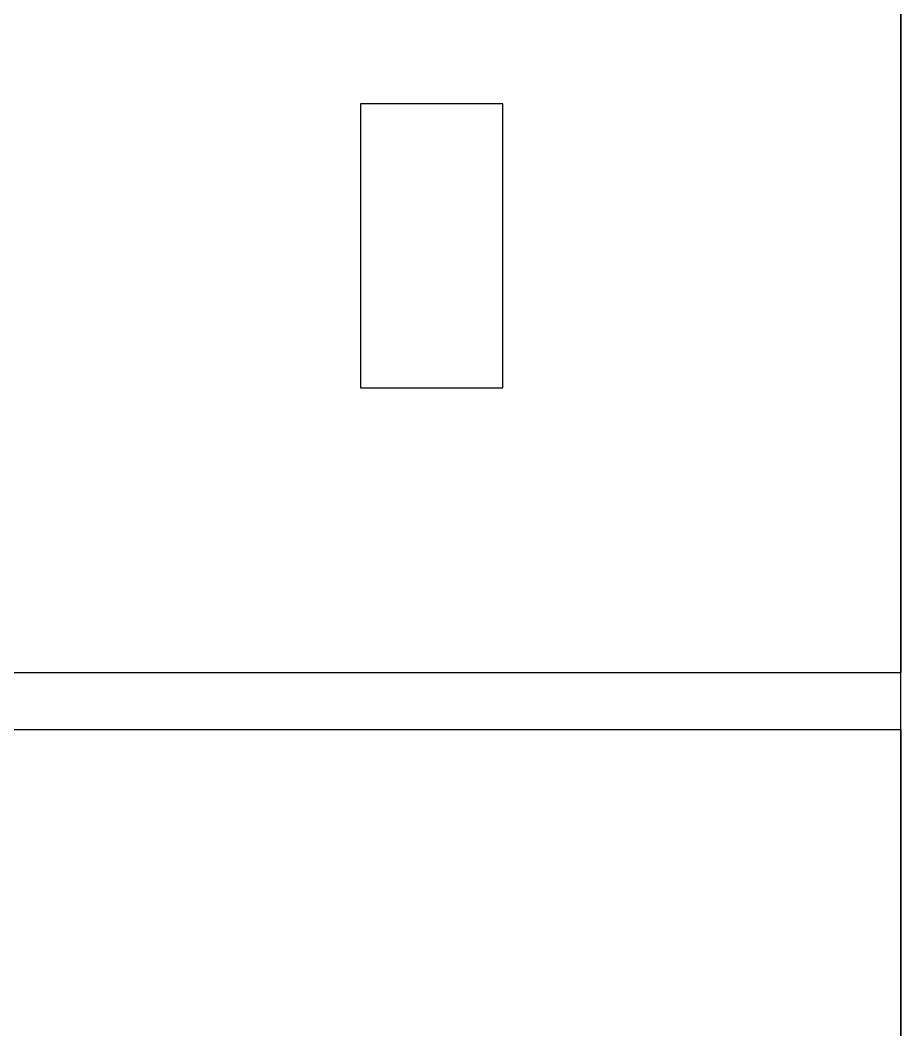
# Model space of a CAD drawing. Extents: x -19 to 297, y 0 to 420.
# Drawn here: x 232.42 to 240.17, y 306.38 to 315.26 of the extents above; entities that cross this region are included whole.
import ezdxf

# ---------------------------------------------------------------- set-up
doc = ezdxf.new("R2010")
doc.units = 0
doc.header["$MEASUREMENT"] = 0
doc.linetypes.add('K5LT_BASIC', pattern=[0])
doc.layers.add('Системный слой', color=7, linetype='Continuous')

# ---------------------------------------------------------------- blocks, each defined once
blk = doc.blocks.new('*U')
at = {"layer": 'Системный слой', "color": 5, "linetype": 'K5LT_BASIC'}
for p, q in [((236.663, 314.5234), (235.413, 314.5234)), ((235.413, 314.5234), (235.413, 312.0234)), ((236.663, 312.0234), (236.663, 314.5234)), ((235.413, 312.0234), (236.663, 312.0234))]:
    blk.add_line(p, q, dxfattribs=at)

msp = doc.modelspace()

# ---------------------------------------------------------------- linework, layer by layer
at = {"layer": 'Системный слой', "color": 5, "linetype": 'K5LT_BASIC'}
for p, q in [((240.1662, 272.019), (240.167, 369.7688)), ((240.1662, 324.019), (240.1662, 309.519)), ((240.1662, 324.019), (240.1662, 309.519)), ((226.1662, 309.519), (240.1662, 309.519)), ((226.1662, 309.019), (240.1662, 309.019)), ((240.1662, 309.019), (240.1662, 294.519))]:
    msp.add_line(p, q, dxfattribs=at)

# ---------------------------------------------------------------- block references
at = {"layer": 'Системный слой'}
msp.add_blockref('*U', (0, 0), dxfattribs=at)
msp.add_blockref('*U', (0, 0), dxfattribs=at)
msp.add_blockref('*U', (0, 0), dxfattribs=at)
msp.add_blockref('*U', (0, 0), dxfattribs=at)
msp.add_blockref('*U', (0, 0), dxfattribs=at)
msp.add_blockref('*U', (0, 0), dxfattribs=at)
msp.add_blockref('*U', (0, 0), dxfattribs=at)
msp.add_blockref('*U', (0, 0), dxfattribs=at)
msp.add_blockref('*U', (0, 0), dxfattribs=at)
msp.add_blockref('*U', (0, 0), dxfattribs=at)
msp.add_blockref('*U', (0, 0), dxfattribs=at)
msp.add_blockref('*U', (0, 0), dxfattribs=at)
msp.add_blockref('*U', (0, 0), dxfattribs=at)
msp.add_blockref('*U', (0, 0), dxfattribs=at)
msp.add_blockref('*U', (0, 0), dxfattribs=at)
msp.add_blockref('*U', (0, 0), dxfattribs=at)
msp.add_blockref('*U', (0, 0), dxfattribs=at)
msp.add_blockref('*U', (0, 0), dxfattribs=at)
msp.add_blockref('*U', (0, 0), dxfattribs=at)
msp.add_blockref('*U', (0, 0), dxfattribs=at)
msp.add_blockref('*U', (0, 0), dxfattribs=at)
msp.add_blockref('*U', (0, 0), dxfattribs=at)
msp.add_blockref('*U', (0, 0), dxfattribs=at)
msp.add_blockref('*U', (0, 0), dxfattribs=at)
msp.add_blockref('*U', (0, 0), dxfattribs=at)
msp.add_blockref('*U', (0, 0), dxfattribs=at)
msp.add_blockref('*U', (0, 0), dxfattribs=at)
msp.add_blockref('*U', (0, 0), dxfattribs=at)
msp.add_blockref('*U', (0, 0), dxfattribs=at)
msp.add_blockref('*U', (0, 0), dxfattribs=at)
msp.add_blockref('*U', (0, 0), dxfattribs=at)
msp.add_blockref('*U', (0, 0), dxfattribs=at)
msp.add_blockref('*U', (0, 0), dxfattribs=at)
msp.add_blockref('*U', (0, 0), dxfattribs=at)
msp.add_blockref('*U', (0, 0), dxfattribs=at)
msp.add_blockref('*U', (0, 0), dxfattribs=at)
msp.add_blockref('*U', (0, 0), dxfattribs=at)
msp.add_blockref('*U', (0, 0), dxfattribs=at)
msp.add_blockref('*U', (0, 0), dxfattribs=at)
msp.add_blockref('*U', (0, 0), dxfattribs=at)
msp.add_blockref('*U', (0, 0), dxfattribs=at)
msp.add_blockref('*U', (0, 0), dxfattribs=at)
msp.add_blockref('*U', (0, 0), dxfattribs=at)
msp.add_blockref('*U', (0, 0), dxfattribs=at)
msp.add_blockref('*U', (0, 0), dxfattribs=at)
msp.add_blockref('*U', (0, 0), dxfattribs=at)
msp.add_blockref('*U', (0, 0), dxfattribs=at)
msp.add_blockref('*U', (0, 0), dxfattribs=at)
msp.add_blockref('*U', (0, 0), dxfattribs=at)
msp.add_blockref('*U', (0, 0), dxfattribs=at)
msp.add_blockref('*U', (0, 0), dxfattribs=at)
msp.add_blockref('*U', (0, 0), dxfattribs=at)
msp.add_blockref('*U', (0, 0), dxfattribs=at)
msp.add_blockref('*U', (0, 0), dxfattribs=at)
msp.add_blockref('*U', (0, 0), dxfattribs=at)
msp.add_blockref('*U', (0, 0), dxfattribs=at)
msp.add_blockref('*U', (0, 0), dxfattribs=at)
msp.add_blockref('*U', (0, 0), dxfattribs=at)
msp.add_blockref('*U', (0, 0), dxfattribs=at)
msp.add_blockref('*U', (0, 0), dxfattribs=at)
msp.add_blockref('*U', (0, 0), dxfattribs=at)
msp.add_blockref('*U', (0, 0), dxfattribs=at)
msp.add_blockref('*U', (0, 0), dxfattribs=at)
msp.add_blockref('*U', (0, 0), dxfattribs=at)
msp.add_blockref('*U', (0, 0), dxfattribs=at)
msp.add_blockref('*U', (0, 0), dxfattribs=at)
msp.add_blockref('*U', (0, 0), dxfattribs=at)
msp.add_blockref('*U', (0, 0), dxfattribs=at)
msp.add_blockref('*U', (0, 0), dxfattribs=at)
msp.add_blockref('*U', (0, 0), dxfattribs=at)
msp.add_blockref('*U', (0, 0), dxfattribs=at)
msp.add_blockref('*U', (0, 0), dxfattribs=at)
msp.add_blockref('*U', (0, 0), dxfattribs=at)
msp.add_blockref('*U', (0, 0), dxfattribs=at)
msp.add_blockref('*U', (0, 0), dxfattribs=at)
msp.add_blockref('*U', (0, 0), dxfattribs=at)
msp.add_blockref('*U', (0, 0), dxfattribs=at)
msp.add_blockref('*U', (0, 0), dxfattribs=at)
msp.add_blockref('*U', (0, 0), dxfattribs=at)
msp.add_blockref('*U', (0, 0), dxfattribs=at)
msp.add_blockref('*U', (0, 0), dxfattribs=at)
msp.add_blockref('*U', (0, 0), dxfattribs=at)
msp.add_blockref('*U', (0, 0), dxfattribs=at)
msp.add_blockref('*U', (0, 0), dxfattribs=at)
msp.add_blockref('*U', (0, 0), dxfattribs=at)
msp.add_blockref('*U', (0, 0), dxfattribs=at)
msp.add_blockref('*U', (0, 0), dxfattribs=at)
msp.add_blockref('*U', (0, 0), dxfattribs=at)
msp.add_blockref('*U', (0, 0), dxfattribs=at)
msp.add_blockref('*U', (0, 0), dxfattribs=at)
msp.add_blockref('*U', (0, 0), dxfattribs=at)
msp.add_blockref('*U', (0, 0), dxfattribs=at)
msp.add_blockref('*U', (0, 0), dxfattribs=at)
msp.add_blockref('*U', (0, 0), dxfattribs=at)
msp.add_blockref('*U', (0, 0), dxfattribs=at)
msp.add_blockref('*U', (0, 0), dxfattribs=at)
msp.add_blockref('*U', (0, 0), dxfattribs=at)
msp.add_blockref('*U', (0, 0), dxfattribs=at)
msp.add_blockref('*U', (0, 0), dxfattribs=at)
msp.add_blockref('*U', (0, 0), dxfattribs=at)
msp.add_blockref('*U', (0, 0), dxfattribs=at)
msp.add_blockref('*U', (0, 0), dxfattribs=at)
msp.add_blockref('*U', (0, 0), dxfattribs=at)
msp.add_blockref('*U', (0, 0), dxfattribs=at)
msp.add_blockref('*U', (0, 0), dxfattribs=at)
msp.add_blockref('*U', (0, 0), dxfattribs=at)
msp.add_blockref('*U', (0, 0), dxfattribs=at)
msp.add_blockref('*U', (0, 0), dxfattribs=at)
msp.add_blockref('*U', (0, 0), dxfattribs=at)
msp.add_blockref('*U', (0, 0), dxfattribs=at)
msp.add_blockref('*U', (0, 0), dxfattribs=at)
msp.add_blockref('*U', (0, 0), dxfattribs=at)
msp.add_blockref('*U', (0, 0), dxfattribs=at)
msp.add_blockref('*U', (0, 0), dxfattribs=at)
msp.add_blockref('*U', (0, 0), dxfattribs=at)
msp.add_blockref('*U', (0, 0), dxfattribs=at)
msp.add_blockref('*U', (0, 0), dxfattribs=at)
msp.add_blockref('*U', (0, 0), dxfattribs=at)
msp.add_blockref('*U', (0, 0), dxfattribs=at)
msp.add_blockref('*U', (0, 0), dxfattribs=at)
msp.add_blockref('*U', (0, 0), dxfattribs=at)
msp.add_blockref('*U', (0, 0), dxfattribs=at)
msp.add_blockref('*U', (0, 0), dxfattribs=at)
msp.add_blockref('*U', (0, 0), dxfattribs=at)
msp.add_blockref('*U', (0, 0), dxfattribs=at)
msp.add_blockref('*U', (0, 0), dxfattribs=at)
msp.add_blockref('*U', (0, 0), dxfattribs=at)
msp.add_blockref('*U', (0, 0), dxfattribs=at)
msp.add_blockref('*U', (0, 0), dxfattribs=at)
msp.add_blockref('*U', (0, 0), dxfattribs=at)
msp.add_blockref('*U', (0, 0), dxfattribs=at)
msp.add_blockref('*U', (0, 0), dxfattribs=at)
msp.add_blockref('*U', (0, 0), dxfattribs=at)
msp.add_blockref('*U', (0, 0), dxfattribs=at)
msp.add_blockref('*U', (0, 0), dxfattribs=at)
msp.add_blockref('*U', (0, 0), dxfattribs=at)
msp.add_blockref('*U', (0, 0), dxfattribs=at)
msp.add_blockref('*U', (0, 0), dxfattribs=at)
msp.add_blockref('*U', (0, 0), dxfattribs=at)
msp.add_blockref('*U', (0, 0), dxfattribs=at)
msp.add_blockref('*U', (0, 0), dxfattribs=at)
msp.add_blockref('*U', (0, 0), dxfattribs=at)
msp.add_blockref('*U', (0, 0), dxfattribs=at)
msp.add_blockref('*U', (0, 0), dxfattribs=at)
msp.add_blockref('*U', (0, 0), dxfattribs=at)
msp.add_blockref('*U', (0, 0), dxfattribs=at)
msp.add_blockref('*U', (0, 0), dxfattribs=at)
msp.add_blockref('*U', (0, 0), dxfattribs=at)
msp.add_blockref('*U', (0, 0), dxfattribs=at)
msp.add_blockref('*U', (0, 0), dxfattribs=at)
msp.add_blockref('*U', (0, 0), dxfattribs=at)
msp.add_blockref('*U', (0, 0), dxfattribs=at)
msp.add_blockref('*U', (0, 0), dxfattribs=at)
msp.add_blockref('*U', (0, 0), dxfattribs=at)
msp.add_blockref('*U', (0, 0), dxfattribs=at)
msp.add_blockref('*U', (0, 0), dxfattribs=at)
msp.add_blockref('*U', (0, 0), dxfattribs=at)
msp.add_blockref('*U', (0, 0), dxfattribs=at)
msp.add_blockref('*U', (0, 0), dxfattribs=at)
msp.add_blockref('*U', (0, 0), dxfattribs=at)
msp.add_blockref('*U', (0, 0), dxfattribs=at)
msp.add_blockref('*U', (0, 0), dxfattribs=at)
msp.add_blockref('*U', (0, 0), dxfattribs=at)
msp.add_blockref('*U', (0, 0), dxfattribs=at)
msp.add_blockref('*U', (0, 0), dxfattribs=at)
msp.add_blockref('*U', (0, 0), dxfattribs=at)
msp.add_blockref('*U', (0, 0), dxfattribs=at)
msp.add_blockref('*U', (0, 0), dxfattribs=at)
msp.add_blockref('*U', (0, 0), dxfattribs=at)
msp.add_blockref('*U', (0, 0), dxfattribs=at)
msp.add_blockref('*U', (0, 0), dxfattribs=at)
msp.add_blockref('*U', (0, 0), dxfattribs=at)
msp.add_blockref('*U', (0, 0), dxfattribs=at)
msp.add_blockref('*U', (0, 0), dxfattribs=at)
msp.add_blockref('*U', (0, 0), dxfattribs=at)
msp.add_blockref('*U', (0, 0), dxfattribs=at)
msp.add_blockref('*U', (0, 0), dxfattribs=at)
msp.add_blockref('*U', (0, 0), dxfattribs=at)
msp.add_blockref('*U', (0, 0), dxfattribs=at)
msp.add_blockref('*U', (0, 0), dxfattribs=at)
msp.add_blockref('*U', (0, 0), dxfattribs=at)
msp.add_blockref('*U', (0, 0), dxfattribs=at)
msp.add_blockref('*U', (0, 0), dxfattribs=at)
msp.add_blockref('*U', (0, 0), dxfattribs=at)
msp.add_blockref('*U', (0, 0), dxfattribs=at)
msp.add_blockref('*U', (0, 0), dxfattribs=at)
msp.add_blockref('*U', (0, 0), dxfattribs=at)
msp.add_blockref('*U', (0, 0), dxfattribs=at)
msp.add_blockref('*U', (0, 0), dxfattribs=at)
msp.add_blockref('*U', (0, 0), dxfattribs=at)
msp.add_blockref('*U', (0, 0), dxfattribs=at)
msp.add_blockref('*U', (0, 0), dxfattribs=at)
msp.add_blockref('*U', (0, 0), dxfattribs=at)
msp.add_blockref('*U', (0, 0), dxfattribs=at)
msp.add_blockref('*U', (0, 0), dxfattribs=at)
msp.add_blockref('*U', (0, 0), dxfattribs=at)
msp.add_blockref('*U', (0, 0), dxfattribs=at)
msp.add_blockref('*U', (0, 0), dxfattribs=at)
msp.add_blockref('*U', (0, 0), dxfattribs=at)
msp.add_blockref('*U', (0, 0), dxfattribs=at)
msp.add_blockref('*U', (0, 0), dxfattribs=at)
msp.add_blockref('*U', (0, 0), dxfattribs=at)
msp.add_blockref('*U', (0, 0), dxfattribs=at)
msp.add_blockref('*U', (0, 0), dxfattribs=at)
msp.add_blockref('*U', (0, 0), dxfattribs=at)
msp.add_blockref('*U', (0, 0), dxfattribs=at)
msp.add_blockref('*U', (0, 0), dxfattribs=at)
msp.add_blockref('*U', (0, 0), dxfattribs=at)
msp.add_blockref('*U', (0, 0), dxfattribs=at)
msp.add_blockref('*U', (0, 0), dxfattribs=at)
msp.add_blockref('*U', (0, 0), dxfattribs=at)
msp.add_blockref('*U', (0, 0), dxfattribs=at)
msp.add_blockref('*U', (0, 0), dxfattribs=at)
msp.add_blockref('*U', (0, 0), dxfattribs=at)
msp.add_blockref('*U', (0, 0), dxfattribs=at)
msp.add_blockref('*U', (0, 0), dxfattribs=at)
msp.add_blockref('*U', (0, 0), dxfattribs=at)
msp.add_blockref('*U', (0, 0), dxfattribs=at)
msp.add_blockref('*U', (0, 0), dxfattribs=at)
msp.add_blockref('*U', (0, 0), dxfattribs=at)
msp.add_blockref('*U', (0, 0), dxfattribs=at)
msp.add_blockref('*U', (0, 0), dxfattribs=at)
msp.add_blockref('*U', (0, 0), dxfattribs=at)
msp.add_blockref('*U', (0, 0), dxfattribs=at)
msp.add_blockref('*U', (0, 0), dxfattribs=at)
msp.add_blockref('*U', (0, 0), dxfattribs=at)
msp.add_blockref('*U', (0, 0), dxfattribs=at)
msp.add_blockref('*U', (0, 0), dxfattribs=at)
msp.add_blockref('*U', (0, 0), dxfattribs=at)
msp.add_blockref('*U', (0, 0), dxfattribs=at)
msp.add_blockref('*U', (0, 0), dxfattribs=at)
msp.add_blockref('*U', (0, 0), dxfattribs=at)
msp.add_blockref('*U', (0, 0), dxfattribs=at)
msp.add_blockref('*U', (0, 0), dxfattribs=at)
msp.add_blockref('*U', (0, 0), dxfattribs=at)
msp.add_blockref('*U', (0, 0), dxfattribs=at)
msp.add_blockref('*U', (0, 0), dxfattribs=at)
msp.add_blockref('*U', (0, 0), dxfattribs=at)
msp.add_blockref('*U', (0, 0), dxfattribs=at)
msp.add_blockref('*U', (0, 0), dxfattribs=at)
msp.add_blockref('*U', (0, 0), dxfattribs=at)
msp.add_blockref('*U', (0, 0), dxfattribs=at)
msp.add_blockref('*U', (0, 0), dxfattribs=at)
msp.add_blockref('*U', (0, 0), dxfattribs=at)
msp.add_blockref('*U', (0, 0), dxfattribs=at)
msp.add_blockref('*U', (0, 0), dxfattribs=at)
msp.add_blockref('*U', (0, 0), dxfattribs=at)
msp.add_blockref('*U', (0, 0), dxfattribs=at)
msp.add_blockref('*U', (0, 0), dxfattribs=at)
msp.add_blockref('*U', (0, 0), dxfattribs=at)
msp.add_blockref('*U', (0, 0), dxfattribs=at)
msp.add_blockref('*U', (0, 0), dxfattribs=at)
msp.add_blockref('*U', (0, 0), dxfattribs=at)
msp.add_blockref('*U', (0, 0), dxfattribs=at)
msp.add_blockref('*U', (0, 0), dxfattribs=at)
msp.add_blockref('*U', (0, 0), dxfattribs=at)
msp.add_blockref('*U', (0, 0), dxfattribs=at)
msp.add_blockref('*U', (0, 0), dxfattribs=at)
msp.add_blockref('*U', (0, 0), dxfattribs=at)
msp.add_blockref('*U', (0, 0), dxfattribs=at)
msp.add_blockref('*U', (0, 0), dxfattribs=at)
msp.add_blockref('*U', (0, 0), dxfattribs=at)
msp.add_blockref('*U', (0, 0), dxfattribs=at)
msp.add_blockref('*U', (0, 0), dxfattribs=at)
msp.add_blockref('*U', (0, 0), dxfattribs=at)
msp.add_blockref('*U', (0, 0), dxfattribs=at)
msp.add_blockref('*U', (0, 0), dxfattribs=at)
msp.add_blockref('*U', (0, 0), dxfattribs=at)
msp.add_blockref('*U', (0, 0), dxfattribs=at)
msp.add_blockref('*U', (0, 0), dxfattribs=at)
msp.add_blockref('*U', (0, 0), dxfattribs=at)
msp.add_blockref('*U', (0, 0), dxfattribs=at)
msp.add_blockref('*U', (0, 0), dxfattribs=at)
msp.add_blockref('*U', (0, 0), dxfattribs=at)
msp.add_blockref('*U', (0, 0), dxfattribs=at)
msp.add_blockref('*U', (0, 0), dxfattribs=at)
msp.add_blockref('*U', (0, 0), dxfattribs=at)
msp.add_blockref('*U', (0, 0), dxfattribs=at)
msp.add_blockref('*U', (0, 0), dxfattribs=at)
msp.add_blockref('*U', (0, 0), dxfattribs=at)
msp.add_blockref('*U', (0, 0), dxfattribs=at)
msp.add_blockref('*U', (0, 0), dxfattribs=at)
msp.add_blockref('*U', (0, 0), dxfattribs=at)
msp.add_blockref('*U', (0, 0), dxfattribs=at)
msp.add_blockref('*U', (0, 0), dxfattribs=at)
msp.add_blockref('*U', (0, 0), dxfattribs=at)
msp.add_blockref('*U', (0, 0), dxfattribs=at)
msp.add_blockref('*U', (0, 0), dxfattribs=at)
msp.add_blockref('*U', (0, 0), dxfattribs=at)
msp.add_blockref('*U', (0, 0), dxfattribs=at)
msp.add_blockref('*U', (0, 0), dxfattribs=at)
msp.add_blockref('*U', (0, 0), dxfattribs=at)
msp.add_blockref('*U', (0, 0), dxfattribs=at)
msp.add_blockref('*U', (0, 0), dxfattribs=at)
msp.add_blockref('*U', (0, 0), dxfattribs=at)
msp.add_blockref('*U', (0, 0), dxfattribs=at)
msp.add_blockref('*U', (0, 0), dxfattribs=at)
msp.add_blockref('*U', (0, 0), dxfattribs=at)
msp.add_blockref('*U', (0, 0), dxfattribs=at)
msp.add_blockref('*U', (0, 0), dxfattribs=at)
msp.add_blockref('*U', (0, 0), dxfattribs=at)
msp.add_blockref('*U', (0, 0), dxfattribs=at)
msp.add_blockref('*U', (0, 0), dxfattribs=at)
msp.add_blockref('*U', (0, 0), dxfattribs=at)
msp.add_blockref('*U', (0, 0), dxfattribs=at)
msp.add_blockref('*U', (0, 0), dxfattribs=at)
msp.add_blockref('*U', (0, 0), dxfattribs=at)
msp.add_blockref('*U', (0, 0), dxfattribs=at)
msp.add_blockref('*U', (0, 0), dxfattribs=at)
msp.add_blockref('*U', (0, 0), dxfattribs=at)
msp.add_blockref('*U', (0, 0), dxfattribs=at)
msp.add_blockref('*U', (0, 0), dxfattribs=at)
msp.add_blockref('*U', (0, 0), dxfattribs=at)
msp.add_blockref('*U', (0, 0), dxfattribs=at)
msp.add_blockref('*U', (0, 0), dxfattribs=at)
msp.add_blockref('*U', (0, 0), dxfattribs=at)
msp.add_blockref('*U', (0, 0), dxfattribs=at)
msp.add_blockref('*U', (0, 0), dxfattribs=at)
msp.add_blockref('*U', (0, 0), dxfattribs=at)
msp.add_blockref('*U', (0, 0), dxfattribs=at)
msp.add_blockref('*U', (0, 0), dxfattribs=at)
msp.add_blockref('*U', (0, 0), dxfattribs=at)
msp.add_blockref('*U', (0, 0), dxfattribs=at)
msp.add_blockref('*U', (0, 0), dxfattribs=at)
msp.add_blockref('*U', (0, 0), dxfattribs=at)
msp.add_blockref('*U', (0, 0), dxfattribs=at)
msp.add_blockref('*U', (0, 0), dxfattribs=at)
msp.add_blockref('*U', (0, 0), dxfattribs=at)
msp.add_blockref('*U', (0, 0), dxfattribs=at)
msp.add_blockref('*U', (0, 0), dxfattribs=at)
msp.add_blockref('*U', (0, 0), dxfattribs=at)
msp.add_blockref('*U', (0, 0), dxfattribs=at)
msp.add_blockref('*U', (0, 0), dxfattribs=at)
msp.add_blockref('*U', (0, 0), dxfattribs=at)
msp.add_blockref('*U', (0, 0), dxfattribs=at)
msp.add_blockref('*U', (0, 0), dxfattribs=at)
msp.add_blockref('*U', (0, 0), dxfattribs=at)
msp.add_blockref('*U', (0, 0), dxfattribs=at)
msp.add_blockref('*U', (0, 0), dxfattribs=at)
msp.add_blockref('*U', (0, 0), dxfattribs=at)
msp.add_blockref('*U', (0, 0), dxfattribs=at)
msp.add_blockref('*U', (0, 0), dxfattribs=at)
msp.add_blockref('*U', (0, 0), dxfattribs=at)
msp.add_blockref('*U', (0, 0), dxfattribs=at)
msp.add_blockref('*U', (0, 0), dxfattribs=at)
msp.add_blockref('*U', (0, 0), dxfattribs=at)
msp.add_blockref('*U', (0, 0), dxfattribs=at)
msp.add_blockref('*U', (0, 0), dxfattribs=at)
msp.add_blockref('*U', (0, 0), dxfattribs=at)
msp.add_blockref('*U', (0, 0), dxfattribs=at)
msp.add_blockref('*U', (0, 0), dxfattribs=at)
msp.add_blockref('*U', (0, 0), dxfattribs=at)
msp.add_blockref('*U', (0, 0), dxfattribs=at)
msp.add_blockref('*U', (0, 0), dxfattribs=at)
msp.add_blockref('*U', (0, 0), dxfattribs=at)
msp.add_blockref('*U', (0, 0), dxfattribs=at)
msp.add_blockref('*U', (0, 0), dxfattribs=at)
msp.add_blockref('*U', (0, 0), dxfattribs=at)
msp.add_blockref('*U', (0, 0), dxfattribs=at)
msp.add_blockref('*U', (0, 0), dxfattribs=at)
msp.add_blockref('*U', (0, 0), dxfattribs=at)
msp.add_blockref('*U', (0, 0), dxfattribs=at)
msp.add_blockref('*U', (0, 0), dxfattribs=at)
msp.add_blockref('*U', (0, 0), dxfattribs=at)
msp.add_blockref('*U', (0, 0), dxfattribs=at)
msp.add_blockref('*U', (0, 0), dxfattribs=at)
msp.add_blockref('*U', (0, 0), dxfattribs=at)
msp.add_blockref('*U', (0, 0), dxfattribs=at)
msp.add_blockref('*U', (0, 0), dxfattribs=at)
msp.add_blockref('*U', (0, 0), dxfattribs=at)
msp.add_blockref('*U', (0, 0), dxfattribs=at)
msp.add_blockref('*U', (0, 0), dxfattribs=at)
msp.add_blockref('*U', (0, 0), dxfattribs=at)
msp.add_blockref('*U', (0, 0), dxfattribs=at)
msp.add_blockref('*U', (0, 0), dxfattribs=at)
msp.add_blockref('*U', (0, 0), dxfattribs=at)
msp.add_blockref('*U', (0, 0), dxfattribs=at)
msp.add_blockref('*U', (0, 0), dxfattribs=at)
msp.add_blockref('*U', (0, 0), dxfattribs=at)
msp.add_blockref('*U', (0, 0), dxfattribs=at)
msp.add_blockref('*U', (0, 0), dxfattribs=at)
msp.add_blockref('*U', (0, 0), dxfattribs=at)
msp.add_blockref('*U', (0, 0), dxfattribs=at)
msp.add_blockref('*U', (0, 0), dxfattribs=at)
msp.add_blockref('*U', (0, 0), dxfattribs=at)
msp.add_blockref('*U', (0, 0), dxfattribs=at)
msp.add_blockref('*U', (0, 0), dxfattribs=at)
msp.add_blockref('*U', (0, 0), dxfattribs=at)
msp.add_blockref('*U', (0, 0), dxfattribs=at)
msp.add_blockref('*U', (0, 0), dxfattribs=at)
msp.add_blockref('*U', (0, 0), dxfattribs=at)
msp.add_blockref('*U', (0, 0), dxfattribs=at)
msp.add_blockref('*U', (0, 0), dxfattribs=at)
msp.add_blockref('*U', (0, 0), dxfattribs=at)
msp.add_blockref('*U', (0, 0), dxfattribs=at)
msp.add_blockref('*U', (0, 0), dxfattribs=at)
msp.add_blockref('*U', (0, 0), dxfattribs=at)
msp.add_blockref('*U', (0, 0), dxfattribs=at)
msp.add_blockref('*U', (0, 0), dxfattribs=at)
msp.add_blockref('*U', (0, 0), dxfattribs=at)
msp.add_blockref('*U', (0, 0), dxfattribs=at)
msp.add_blockref('*U', (0, 0), dxfattribs=at)
msp.add_blockref('*U', (0, 0), dxfattribs=at)
msp.add_blockref('*U', (0, 0), dxfattribs=at)
msp.add_blockref('*U', (0, 0), dxfattribs=at)
msp.add_blockref('*U', (0, 0), dxfattribs=at)
msp.add_blockref('*U', (0, 0), dxfattribs=at)
msp.add_blockref('*U', (0, 0), dxfattribs=at)
msp.add_blockref('*U', (0, 0), dxfattribs=at)
msp.add_blockref('*U', (0, 0), dxfattribs=at)
msp.add_blockref('*U', (0, 0), dxfattribs=at)
msp.add_blockref('*U', (0, 0), dxfattribs=at)
msp.add_blockref('*U', (0, 0), dxfattribs=at)
msp.add_blockref('*U', (0, 0), dxfattribs=at)
msp.add_blockref('*U', (0, 0), dxfattribs=at)
msp.add_blockref('*U', (0, 0), dxfattribs=at)
msp.add_blockref('*U', (0, 0), dxfattribs=at)
msp.add_blockref('*U', (0, 0), dxfattribs=at)
msp.add_blockref('*U', (0, 0), dxfattribs=at)
msp.add_blockref('*U', (0, 0), dxfattribs=at)
msp.add_blockref('*U', (0, 0), dxfattribs=at)
msp.add_blockref('*U', (0, 0), dxfattribs=at)
msp.add_blockref('*U', (0, 0), dxfattribs=at)
msp.add_blockref('*U', (0, 0), dxfattribs=at)
msp.add_blockref('*U', (0, 0), dxfattribs=at)
msp.add_blockref('*U', (0, 0), dxfattribs=at)
msp.add_blockref('*U', (0, 0), dxfattribs=at)
msp.add_blockref('*U', (0, 0), dxfattribs=at)
msp.add_blockref('*U', (0, 0), dxfattribs=at)
msp.add_blockref('*U', (0, 0), dxfattribs=at)
msp.add_blockref('*U', (0, 0), dxfattribs=at)
msp.add_blockref('*U', (0, 0), dxfattribs=at)
msp.add_blockref('*U', (0, 0), dxfattribs=at)
msp.add_blockref('*U', (0, 0), dxfattribs=at)
msp.add_blockref('*U', (0, 0), dxfattribs=at)
msp.add_blockref('*U', (0, 0), dxfattribs=at)
msp.add_blockref('*U', (0, 0), dxfattribs=at)
msp.add_blockref('*U', (0, 0), dxfattribs=at)
msp.add_blockref('*U', (0, 0), dxfattribs=at)
msp.add_blockref('*U', (0, 0), dxfattribs=at)
msp.add_blockref('*U', (0, 0), dxfattribs=at)
msp.add_blockref('*U', (0, 0), dxfattribs=at)
msp.add_blockref('*U', (0, 0), dxfattribs=at)
msp.add_blockref('*U', (0, 0), dxfattribs=at)
msp.add_blockref('*U', (0, 0), dxfattribs=at)
msp.add_blockref('*U', (0, 0), dxfattribs=at)
msp.add_blockref('*U', (0, 0), dxfattribs=at)
msp.add_blockref('*U', (0, 0), dxfattribs=at)
msp.add_blockref('*U', (0, 0), dxfattribs=at)
msp.add_blockref('*U', (0, 0), dxfattribs=at)

doc.saveas('drawing.dxf')
